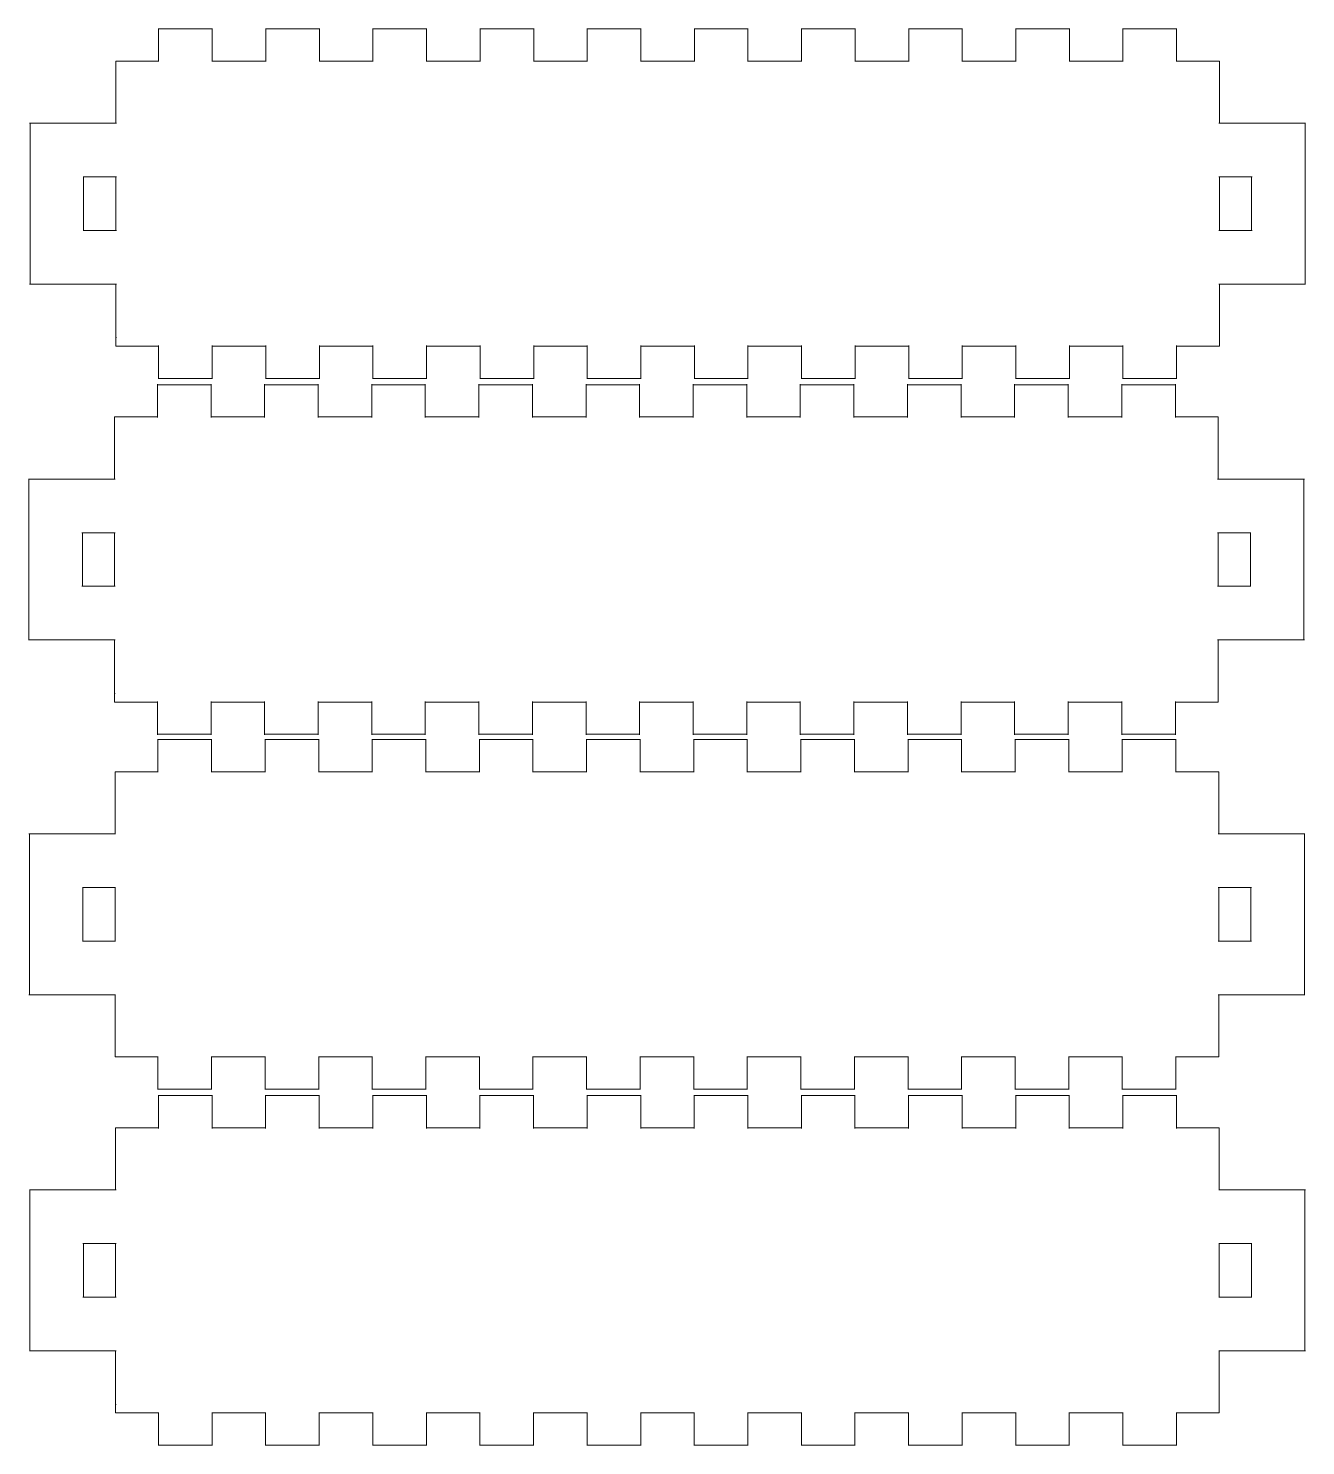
# Model space of a CAD drawing. Header units: centimetres. Extents: x -17.7 to 16.6, y -13.2 to 13.3.
# Drawn here: x -17.71 to -5.79, y -13.13 to 0.09 of the extents above; entities that cross this region are included whole.
import ezdxf

# ---------------------------------------------------------------- set-up
doc = ezdxf.new("R2010")
doc.units = ezdxf.units.CM
doc.header["$MEASUREMENT"] = 0
doc.layers.add('Layer 1', color=7, linetype='Continuous')

msp = doc.modelspace()

# ---------------------------------------------------------------- linework, layer by layer
at = {"layer": 'Layer 1', "lineweight": 9}
for points in [[(-16.49588, 0.09052), (-16.49588, 0.09052), (-16.49588, -0.21948), (-16.49588, -0.21948)], [(-16.49588, 0.08552), (-16.49588, 0.08552), (-15.99588, 0.08552), (-15.99588, 0.08552)], [(-15.99588, 0.09052), (-15.99588, 0.09052), (-15.99588, -0.21948), (-15.99588, -0.21948)], [(-15.49588, 0.09052), (-15.49588, 0.09052), (-15.49588, -0.21948), (-15.49588, -0.21948)], [(-15.49588, 0.08552), (-15.49588, 0.08552), (-14.99588, 0.08552), (-14.99588, 0.08552)], [(-14.99588, 0.09052), (-14.99588, 0.09052), (-14.99588, -0.21948), (-14.99588, -0.21948)], [(-14.49588, 0.09052), (-14.49588, 0.09052), (-14.49588, -0.21948), (-14.49588, -0.21948)], [(-14.49588, 0.08552), (-14.49588, 0.08552), (-13.99588, 0.08552), (-13.99588, 0.08552)], [(-13.99588, 0.09052), (-13.99588, 0.09052), (-13.99588, -0.21948), (-13.99588, -0.21948)], [(-13.49588, 0.09052), (-13.49588, 0.09052), (-13.49588, -0.21948), (-13.49588, -0.21948)], [(-13.49588, 0.08552), (-13.49588, 0.08552), (-12.99588, 0.08552), (-12.99588, 0.08552)], [(-12.99588, 0.09052), (-12.99588, 0.09052), (-12.99588, -0.21948), (-12.99588, -0.21948)], [(-12.49588, 0.09052), (-12.49588, 0.09052), (-12.49588, -0.21948), (-12.49588, -0.21948)], [(-12.49588, 0.08552), (-12.49588, 0.08552), (-11.99588, 0.08552), (-11.99588, 0.08552)], [(-11.99588, 0.09052), (-11.99588, 0.09052), (-11.99588, -0.21948), (-11.99588, -0.21948)], [(-11.49588, 0.09052), (-11.49588, 0.09052), (-11.49588, -0.21948), (-11.49588, -0.21948)], [(-11.49588, 0.08552), (-11.49588, 0.08552), (-10.99588, 0.08552), (-10.99588, 0.08552)], [(-10.99588, 0.09052), (-10.99588, 0.09052), (-10.99588, -0.21948), (-10.99588, -0.21948)], [(-10.49588, 0.09052), (-10.49588, 0.09052), (-10.49588, -0.21948), (-10.49588, -0.21948)], [(-10.49588, 0.08552), (-10.49588, 0.08552), (-9.99588, 0.08552), (-9.99588, 0.08552)], [(-9.99588, 0.09052), (-9.99588, 0.09052), (-9.99588, -0.21948), (-9.99588, -0.21948)], [(-9.49588, 0.09052), (-9.49588, 0.09052), (-9.49588, -0.21948), (-9.49588, -0.21948)], [(-9.49588, 0.08552), (-9.49588, 0.08552), (-8.99588, 0.08552), (-8.99588, 0.08552)], [(-8.99588, 0.09052), (-8.99588, 0.09052), (-8.99588, -0.21948), (-8.99588, -0.21948)], [(-8.49588, 0.09052), (-8.49588, 0.09052), (-8.49588, -0.21948), (-8.49588, -0.21948)], [(-8.49588, 0.08552), (-8.49588, 0.08552), (-7.99588, 0.08552), (-7.99588, 0.08552)], [(-7.99588, 0.09052), (-7.99588, 0.09052), (-7.99588, -0.21948), (-7.99588, -0.21948)], [(-7.49588, 0.09052), (-7.49588, 0.09052), (-7.49588, -0.21948), (-7.49588, -0.21948)], [(-7.49588, 0.08552), (-7.49588, 0.08552), (-6.99588, 0.08552), (-6.99588, 0.08552)], [(-6.99588, 0.09052), (-6.99588, 0.09052), (-6.99588, -0.21948), (-6.99588, -0.21948)], [(-15.99588, -0.21448), (-15.99588, -0.21448), (-15.49588, -0.21448), (-15.49588, -0.21448)], [(-14.99588, -0.21448), (-14.99588, -0.21448), (-14.49588, -0.21448), (-14.49588, -0.21448)], [(-13.99588, -0.21448), (-13.99588, -0.21448), (-13.49588, -0.21448), (-13.49588, -0.21448)], [(-12.99588, -0.21448), (-12.99588, -0.21448), (-12.49588, -0.21448), (-12.49588, -0.21448)], [(-11.99588, -0.21448), (-11.99588, -0.21448), (-11.49588, -0.21448), (-11.49588, -0.21448)], [(-10.99588, -0.21448), (-10.99588, -0.21448), (-10.49588, -0.21448), (-10.49588, -0.21448)], [(-9.99588, -0.21448), (-9.99588, -0.21448), (-9.49588, -0.21448), (-9.49588, -0.21448)], [(-8.99588, -0.21448), (-8.99588, -0.21448), (-8.49588, -0.21448), (-8.49588, -0.21448)], [(-7.99588, -0.21448), (-7.99588, -0.21448), (-7.49588, -0.21448), (-7.49588, -0.21448)], [(-6.60088, -0.21448), (-6.60088, -0.21448), (-6.59588, -0.21448), (-6.59588, -0.21448)], [(-17.70088, -0.79448), (-17.70088, -0.79448), (-16.89088, -0.79448), (-16.89088, -0.79448)], [(-17.69588, -0.79448), (-17.69588, -0.79448), (-17.69588, -2.29448), (-17.69588, -2.29448)], [(-6.60088, -0.79448), (-6.60088, -0.79448), (-5.79088, -0.79448), (-5.79088, -0.79448)], [(-5.79588, -0.79448), (-5.79588, -0.79448), (-5.79588, -2.29448), (-5.79588, -2.29448)], [(-17.20088, -1.29448), (-17.20088, -1.29448), (-16.89088, -1.29448), (-16.89088, -1.29448)], [(-17.19588, -1.29448), (-17.19588, -1.29448), (-17.19588, -1.79448), (-17.19588, -1.79448)], [(-16.89588, -1.79448), (-16.89588, -1.79448), (-16.89588, -1.29448), (-16.89588, -1.29448)], [(-6.60088, -1.29448), (-6.60088, -1.29448), (-6.29088, -1.29448), (-6.29088, -1.29448)], [(-6.59588, -1.29448), (-6.59588, -1.29448), (-6.59588, -1.79448), (-6.59588, -1.79448)], [(-6.29588, -1.29448), (-6.29588, -1.29448), (-6.29588, -1.79448), (-6.29588, -1.79448)], [(-17.20088, -1.79448), (-17.20088, -1.79448), (-16.89088, -1.79448), (-16.89088, -1.79448)], [(-6.60088, -1.79448), (-6.60088, -1.79448), (-6.29088, -1.79448), (-6.29088, -1.79448)], [(-17.70088, -2.29448), (-17.70088, -2.29448), (-16.89088, -2.29448), (-16.89088, -2.29448)], [(-6.60088, -2.29448), (-6.60088, -2.29448), (-5.79088, -2.29448), (-5.79088, -2.29448)], [(-16.89588, -2.79448), (-16.89588, -2.79448), (-16.89088, -2.79448), (-16.89088, -2.79448)], [(-16.49588, -2.86948), (-16.49588, -2.86948), (-16.49588, -3.17948), (-16.49588, -3.17948)], [(-15.99588, -2.86948), (-15.99588, -2.86948), (-15.99588, -3.17948), (-15.99588, -3.17948)], [(-15.49588, -2.87448), (-15.49588, -2.87448), (-15.99588, -2.87448), (-15.99588, -2.87448)], [(-15.49588, -2.86948), (-15.49588, -2.86948), (-15.49588, -3.17948), (-15.49588, -3.17948)], [(-14.99588, -2.86948), (-14.99588, -2.86948), (-14.99588, -3.17948), (-14.99588, -3.17948)], [(-14.49588, -2.87448), (-14.49588, -2.87448), (-14.99588, -2.87448), (-14.99588, -2.87448)], [(-14.49588, -2.86948), (-14.49588, -2.86948), (-14.49588, -3.17948), (-14.49588, -3.17948)], [(-13.99588, -2.86948), (-13.99588, -2.86948), (-13.99588, -3.17948), (-13.99588, -3.17948)], [(-13.49588, -2.87448), (-13.49588, -2.87448), (-13.99588, -2.87448), (-13.99588, -2.87448)], [(-13.49588, -2.86948), (-13.49588, -2.86948), (-13.49588, -3.17948), (-13.49588, -3.17948)], [(-12.99588, -2.86948), (-12.99588, -2.86948), (-12.99588, -3.17948), (-12.99588, -3.17948)], [(-12.49588, -2.87448), (-12.49588, -2.87448), (-12.99588, -2.87448), (-12.99588, -2.87448)], [(-12.49588, -2.86948), (-12.49588, -2.86948), (-12.49588, -3.17948), (-12.49588, -3.17948)], [(-11.99588, -2.86948), (-11.99588, -2.86948), (-11.99588, -3.17948), (-11.99588, -3.17948)], [(-11.49588, -2.87448), (-11.49588, -2.87448), (-11.99588, -2.87448), (-11.99588, -2.87448)], [(-11.49588, -2.86948), (-11.49588, -2.86948), (-11.49588, -3.17948), (-11.49588, -3.17948)], [(-10.99588, -2.86948), (-10.99588, -2.86948), (-10.99588, -3.17948), (-10.99588, -3.17948)], [(-10.49588, -2.87448), (-10.49588, -2.87448), (-10.99588, -2.87448), (-10.99588, -2.87448)], [(-10.49588, -2.86948), (-10.49588, -2.86948), (-10.49588, -3.17948), (-10.49588, -3.17948)], [(-9.99588, -2.86948), (-9.99588, -2.86948), (-9.99588, -3.17948), (-9.99588, -3.17948)], [(-9.49588, -2.87448), (-9.49588, -2.87448), (-9.99588, -2.87448), (-9.99588, -2.87448)], [(-9.49588, -2.86948), (-9.49588, -2.86948), (-9.49588, -3.17948), (-9.49588, -3.17948)], [(-8.99588, -2.86948), (-8.99588, -2.86948), (-8.99588, -3.17948), (-8.99588, -3.17948)], [(-8.49588, -2.87448), (-8.49588, -2.87448), (-8.99588, -2.87448), (-8.99588, -2.87448)], [(-8.49588, -2.86948), (-8.49588, -2.86948), (-8.49588, -3.17948), (-8.49588, -3.17948)], [(-7.99588, -2.86948), (-7.99588, -2.86948), (-7.99588, -3.17948), (-7.99588, -3.17948)], [(-7.49588, -2.87448), (-7.49588, -2.87448), (-7.99588, -2.87448), (-7.99588, -2.87448)], [(-7.49588, -2.86948), (-7.49588, -2.86948), (-7.49588, -3.17948), (-7.49588, -3.17948)], [(-6.99588, -2.86948), (-6.99588, -2.86948), (-6.99588, -3.17948), (-6.99588, -3.17948)], [(-6.60088, -2.87448), (-6.60088, -2.87448), (-6.59588, -2.87448), (-6.59588, -2.87448)], [(-16.50723, -3.22938), (-16.50723, -3.22938), (-16.50723, -3.53938), (-16.50723, -3.53938)], [(-16.50723, -3.23438), (-16.50723, -3.23438), (-16.00723, -3.23438), (-16.00723, -3.23438)], [(-16.49588, -3.17448), (-16.49588, -3.17448), (-15.99588, -3.17448), (-15.99588, -3.17448)], [(-16.00723, -3.22938), (-16.00723, -3.22938), (-16.00723, -3.53938), (-16.00723, -3.53938)], [(-15.50723, -3.22938), (-15.50723, -3.22938), (-15.50723, -3.53938), (-15.50723, -3.53938)], [(-15.50723, -3.23438), (-15.50723, -3.23438), (-15.00723, -3.23438), (-15.00723, -3.23438)], [(-15.49588, -3.17448), (-15.49588, -3.17448), (-14.99588, -3.17448), (-14.99588, -3.17448)], [(-15.00723, -3.22938), (-15.00723, -3.22938), (-15.00723, -3.53938), (-15.00723, -3.53938)], [(-14.50723, -3.22938), (-14.50723, -3.22938), (-14.50723, -3.53938), (-14.50723, -3.53938)], [(-14.50723, -3.23438), (-14.50723, -3.23438), (-14.00723, -3.23438), (-14.00723, -3.23438)], [(-14.49588, -3.17448), (-14.49588, -3.17448), (-13.99588, -3.17448), (-13.99588, -3.17448)], [(-14.00723, -3.22938), (-14.00723, -3.22938), (-14.00723, -3.53938), (-14.00723, -3.53938)], [(-13.50723, -3.22938), (-13.50723, -3.22938), (-13.50723, -3.53938), (-13.50723, -3.53938)], [(-13.50723, -3.23438), (-13.50723, -3.23438), (-13.00723, -3.23438), (-13.00723, -3.23438)], [(-13.49588, -3.17448), (-13.49588, -3.17448), (-12.99588, -3.17448), (-12.99588, -3.17448)], [(-13.00723, -3.22938), (-13.00723, -3.22938), (-13.00723, -3.53938), (-13.00723, -3.53938)], [(-12.50723, -3.22938), (-12.50723, -3.22938), (-12.50723, -3.53938), (-12.50723, -3.53938)], [(-12.50723, -3.23438), (-12.50723, -3.23438), (-12.00723, -3.23438), (-12.00723, -3.23438)], [(-12.49588, -3.17448), (-12.49588, -3.17448), (-11.99588, -3.17448), (-11.99588, -3.17448)], [(-12.00723, -3.22938), (-12.00723, -3.22938), (-12.00723, -3.53938), (-12.00723, -3.53938)], [(-11.50723, -3.22938), (-11.50723, -3.22938), (-11.50723, -3.53938), (-11.50723, -3.53938)], [(-11.50723, -3.23438), (-11.50723, -3.23438), (-11.00723, -3.23438), (-11.00723, -3.23438)], [(-11.49588, -3.17448), (-11.49588, -3.17448), (-10.99588, -3.17448), (-10.99588, -3.17448)], [(-11.00723, -3.22938), (-11.00723, -3.22938), (-11.00723, -3.53938), (-11.00723, -3.53938)], [(-10.50723, -3.22938), (-10.50723, -3.22938), (-10.50723, -3.53938), (-10.50723, -3.53938)], [(-10.50723, -3.23438), (-10.50723, -3.23438), (-10.00723, -3.23438), (-10.00723, -3.23438)], [(-10.49588, -3.17448), (-10.49588, -3.17448), (-9.99588, -3.17448), (-9.99588, -3.17448)], [(-10.00723, -3.22938), (-10.00723, -3.22938), (-10.00723, -3.53938), (-10.00723, -3.53938)], [(-9.50723, -3.22938), (-9.50723, -3.22938), (-9.50723, -3.53938), (-9.50723, -3.53938)], [(-9.50723, -3.23438), (-9.50723, -3.23438), (-9.00723, -3.23438), (-9.00723, -3.23438)], [(-9.49588, -3.17448), (-9.49588, -3.17448), (-8.99588, -3.17448), (-8.99588, -3.17448)], [(-9.00723, -3.22938), (-9.00723, -3.22938), (-9.00723, -3.53938), (-9.00723, -3.53938)], [(-8.50723, -3.22938), (-8.50723, -3.22938), (-8.50723, -3.53938), (-8.50723, -3.53938)], [(-8.50723, -3.23438), (-8.50723, -3.23438), (-8.00723, -3.23438), (-8.00723, -3.23438)], [(-8.49588, -3.17448), (-8.49588, -3.17448), (-7.99588, -3.17448), (-7.99588, -3.17448)], [(-8.00723, -3.22938), (-8.00723, -3.22938), (-8.00723, -3.53938), (-8.00723, -3.53938)], [(-7.50723, -3.22938), (-7.50723, -3.22938), (-7.50723, -3.53938), (-7.50723, -3.53938)], [(-7.50723, -3.23438), (-7.50723, -3.23438), (-7.00723, -3.23438), (-7.00723, -3.23438)], [(-7.49588, -3.17448), (-7.49588, -3.17448), (-6.99588, -3.17448), (-6.99588, -3.17448)], [(-7.00723, -3.22938), (-7.00723, -3.22938), (-7.00723, -3.53938), (-7.00723, -3.53938)], [(-16.00723, -3.53438), (-16.00723, -3.53438), (-15.50723, -3.53438), (-15.50723, -3.53438)], [(-15.00723, -3.53438), (-15.00723, -3.53438), (-14.50723, -3.53438), (-14.50723, -3.53438)], [(-14.00723, -3.53438), (-14.00723, -3.53438), (-13.50723, -3.53438), (-13.50723, -3.53438)], [(-13.00723, -3.53438), (-13.00723, -3.53438), (-12.50723, -3.53438), (-12.50723, -3.53438)], [(-12.00723, -3.53438), (-12.00723, -3.53438), (-11.50723, -3.53438), (-11.50723, -3.53438)], [(-11.00723, -3.53438), (-11.00723, -3.53438), (-10.50723, -3.53438), (-10.50723, -3.53438)], [(-10.00723, -3.53438), (-10.00723, -3.53438), (-9.50723, -3.53438), (-9.50723, -3.53438)], [(-9.00723, -3.53438), (-9.00723, -3.53438), (-8.50723, -3.53438), (-8.50723, -3.53438)], [(-8.00723, -3.53438), (-8.00723, -3.53438), (-7.50723, -3.53438), (-7.50723, -3.53438)], [(-6.61223, -3.53438), (-6.61223, -3.53438), (-6.60723, -3.53438), (-6.60723, -3.53438)], [(-17.71223, -4.11438), (-17.71223, -4.11438), (-16.90223, -4.11438), (-16.90223, -4.11438)], [(-17.70723, -4.11438), (-17.70723, -4.11438), (-17.70723, -5.61438), (-17.70723, -5.61438)], [(-6.61223, -4.11438), (-6.61223, -4.11438), (-5.80223, -4.11438), (-5.80223, -4.11438)], [(-5.80723, -4.11438), (-5.80723, -4.11438), (-5.80723, -5.61438), (-5.80723, -5.61438)], [(-17.21223, -4.61438), (-17.21223, -4.61438), (-16.90223, -4.61438), (-16.90223, -4.61438)], [(-17.20723, -4.61438), (-17.20723, -4.61438), (-17.20723, -5.11438), (-17.20723, -5.11438)], [(-16.90723, -5.11438), (-16.90723, -5.11438), (-16.90723, -4.61438), (-16.90723, -4.61438)], [(-6.61223, -4.61438), (-6.61223, -4.61438), (-6.30223, -4.61438), (-6.30223, -4.61438)], [(-6.60723, -4.61438), (-6.60723, -4.61438), (-6.60723, -5.11438), (-6.60723, -5.11438)], [(-6.30723, -4.61438), (-6.30723, -4.61438), (-6.30723, -5.11438), (-6.30723, -5.11438)], [(-17.21223, -5.11438), (-17.21223, -5.11438), (-16.90223, -5.11438), (-16.90223, -5.11438)], [(-6.61223, -5.11438), (-6.61223, -5.11438), (-6.30223, -5.11438), (-6.30223, -5.11438)], [(-17.71223, -5.61438), (-17.71223, -5.61438), (-16.90223, -5.61438), (-16.90223, -5.61438)], [(-6.61223, -5.61438), (-6.61223, -5.61438), (-5.80223, -5.61438), (-5.80223, -5.61438)], [(-16.90723, -6.11438), (-16.90723, -6.11438), (-16.90223, -6.11438), (-16.90223, -6.11438)], [(-16.50723, -6.18938), (-16.50723, -6.18938), (-16.50723, -6.49938), (-16.50723, -6.49938)], [(-16.00723, -6.18938), (-16.00723, -6.18938), (-16.00723, -6.49938), (-16.00723, -6.49938)], [(-15.50723, -6.19438), (-15.50723, -6.19438), (-16.00723, -6.19438), (-16.00723, -6.19438)], [(-15.50723, -6.18938), (-15.50723, -6.18938), (-15.50723, -6.49938), (-15.50723, -6.49938)], [(-15.00723, -6.18938), (-15.00723, -6.18938), (-15.00723, -6.49938), (-15.00723, -6.49938)], [(-14.50723, -6.19438), (-14.50723, -6.19438), (-15.00723, -6.19438), (-15.00723, -6.19438)], [(-14.50723, -6.18938), (-14.50723, -6.18938), (-14.50723, -6.49938), (-14.50723, -6.49938)], [(-14.00723, -6.18938), (-14.00723, -6.18938), (-14.00723, -6.49938), (-14.00723, -6.49938)], [(-13.50723, -6.19438), (-13.50723, -6.19438), (-14.00723, -6.19438), (-14.00723, -6.19438)], [(-13.50723, -6.18938), (-13.50723, -6.18938), (-13.50723, -6.49938), (-13.50723, -6.49938)], [(-13.00723, -6.18938), (-13.00723, -6.18938), (-13.00723, -6.49938), (-13.00723, -6.49938)], [(-12.50723, -6.19438), (-12.50723, -6.19438), (-13.00723, -6.19438), (-13.00723, -6.19438)], [(-12.50723, -6.18938), (-12.50723, -6.18938), (-12.50723, -6.49938), (-12.50723, -6.49938)], [(-12.00723, -6.18938), (-12.00723, -6.18938), (-12.00723, -6.49938), (-12.00723, -6.49938)], [(-11.50723, -6.19438), (-11.50723, -6.19438), (-12.00723, -6.19438), (-12.00723, -6.19438)], [(-11.50723, -6.18938), (-11.50723, -6.18938), (-11.50723, -6.49938), (-11.50723, -6.49938)], [(-11.00723, -6.18938), (-11.00723, -6.18938), (-11.00723, -6.49938), (-11.00723, -6.49938)], [(-10.50723, -6.19438), (-10.50723, -6.19438), (-11.00723, -6.19438), (-11.00723, -6.19438)], [(-10.50723, -6.18938), (-10.50723, -6.18938), (-10.50723, -6.49938), (-10.50723, -6.49938)], [(-10.00723, -6.18938), (-10.00723, -6.18938), (-10.00723, -6.49938), (-10.00723, -6.49938)], [(-9.50723, -6.19438), (-9.50723, -6.19438), (-10.00723, -6.19438), (-10.00723, -6.19438)], [(-9.50723, -6.18938), (-9.50723, -6.18938), (-9.50723, -6.49938), (-9.50723, -6.49938)], [(-9.00723, -6.18938), (-9.00723, -6.18938), (-9.00723, -6.49938), (-9.00723, -6.49938)], [(-8.50723, -6.19438), (-8.50723, -6.19438), (-9.00723, -6.19438), (-9.00723, -6.19438)], [(-8.50723, -6.18938), (-8.50723, -6.18938), (-8.50723, -6.49938), (-8.50723, -6.49938)], [(-8.00723, -6.18938), (-8.00723, -6.18938), (-8.00723, -6.49938), (-8.00723, -6.49938)], [(-7.50723, -6.19438), (-7.50723, -6.19438), (-8.00723, -6.19438), (-8.00723, -6.19438)], [(-7.50723, -6.18938), (-7.50723, -6.18938), (-7.50723, -6.49938), (-7.50723, -6.49938)], [(-7.00723, -6.18938), (-7.00723, -6.18938), (-7.00723, -6.49938), (-7.00723, -6.49938)], [(-6.61223, -6.19438), (-6.61223, -6.19438), (-6.60723, -6.19438), (-6.60723, -6.19438)], [(-16.50723, -6.49438), (-16.50723, -6.49438), (-16.00723, -6.49438), (-16.00723, -6.49438)], [(-16.50223, -6.54004), (-16.50223, -6.54004), (-16.50223, -6.85004), (-16.50223, -6.85004)], [(-16.50223, -6.54504), (-16.50223, -6.54504), (-16.00223, -6.54504), (-16.00223, -6.54504)], [(-16.00223, -6.54004), (-16.00223, -6.54004), (-16.00223, -6.85004), (-16.00223, -6.85004)], [(-15.50723, -6.49438), (-15.50723, -6.49438), (-15.00723, -6.49438), (-15.00723, -6.49438)], [(-15.50223, -6.54004), (-15.50223, -6.54004), (-15.50223, -6.85004), (-15.50223, -6.85004)], [(-15.50223, -6.54504), (-15.50223, -6.54504), (-15.00223, -6.54504), (-15.00223, -6.54504)], [(-15.00223, -6.54004), (-15.00223, -6.54004), (-15.00223, -6.85004), (-15.00223, -6.85004)], [(-14.50723, -6.49438), (-14.50723, -6.49438), (-14.00723, -6.49438), (-14.00723, -6.49438)], [(-14.50223, -6.54004), (-14.50223, -6.54004), (-14.50223, -6.85004), (-14.50223, -6.85004)], [(-14.50223, -6.54504), (-14.50223, -6.54504), (-14.00223, -6.54504), (-14.00223, -6.54504)], [(-14.00223, -6.54004), (-14.00223, -6.54004), (-14.00223, -6.85004), (-14.00223, -6.85004)], [(-13.50723, -6.49438), (-13.50723, -6.49438), (-13.00723, -6.49438), (-13.00723, -6.49438)], [(-13.50223, -6.54004), (-13.50223, -6.54004), (-13.50223, -6.85004), (-13.50223, -6.85004)], [(-13.50223, -6.54504), (-13.50223, -6.54504), (-13.00223, -6.54504), (-13.00223, -6.54504)], [(-13.00223, -6.54004), (-13.00223, -6.54004), (-13.00223, -6.85004), (-13.00223, -6.85004)], [(-12.50723, -6.49438), (-12.50723, -6.49438), (-12.00723, -6.49438), (-12.00723, -6.49438)], [(-12.50223, -6.54004), (-12.50223, -6.54004), (-12.50223, -6.85004), (-12.50223, -6.85004)], [(-12.50223, -6.54504), (-12.50223, -6.54504), (-12.00223, -6.54504), (-12.00223, -6.54504)], [(-12.00223, -6.54004), (-12.00223, -6.54004), (-12.00223, -6.85004), (-12.00223, -6.85004)], [(-11.50723, -6.49438), (-11.50723, -6.49438), (-11.00723, -6.49438), (-11.00723, -6.49438)], [(-11.50223, -6.54004), (-11.50223, -6.54004), (-11.50223, -6.85004), (-11.50223, -6.85004)], [(-11.50223, -6.54504), (-11.50223, -6.54504), (-11.00223, -6.54504), (-11.00223, -6.54504)], [(-11.00223, -6.54004), (-11.00223, -6.54004), (-11.00223, -6.85004), (-11.00223, -6.85004)], [(-10.50723, -6.49438), (-10.50723, -6.49438), (-10.00723, -6.49438), (-10.00723, -6.49438)], [(-10.50223, -6.54004), (-10.50223, -6.54004), (-10.50223, -6.85004), (-10.50223, -6.85004)], [(-10.50223, -6.54504), (-10.50223, -6.54504), (-10.00223, -6.54504), (-10.00223, -6.54504)], [(-10.00223, -6.54004), (-10.00223, -6.54004), (-10.00223, -6.85004), (-10.00223, -6.85004)], [(-9.50723, -6.49438), (-9.50723, -6.49438), (-9.00723, -6.49438), (-9.00723, -6.49438)], [(-9.50223, -6.54004), (-9.50223, -6.54004), (-9.50223, -6.85004), (-9.50223, -6.85004)], [(-9.50223, -6.54504), (-9.50223, -6.54504), (-9.00223, -6.54504), (-9.00223, -6.54504)], [(-9.00223, -6.54004), (-9.00223, -6.54004), (-9.00223, -6.85004), (-9.00223, -6.85004)], [(-8.50723, -6.49438), (-8.50723, -6.49438), (-8.00723, -6.49438), (-8.00723, -6.49438)], [(-8.50223, -6.54004), (-8.50223, -6.54004), (-8.50223, -6.85004), (-8.50223, -6.85004)], [(-8.50223, -6.54504), (-8.50223, -6.54504), (-8.00223, -6.54504), (-8.00223, -6.54504)], [(-8.00223, -6.54004), (-8.00223, -6.54004), (-8.00223, -6.85004), (-8.00223, -6.85004)], [(-7.50723, -6.49438), (-7.50723, -6.49438), (-7.00723, -6.49438), (-7.00723, -6.49438)], [(-7.50223, -6.54004), (-7.50223, -6.54004), (-7.50223, -6.85004), (-7.50223, -6.85004)], [(-7.50223, -6.54504), (-7.50223, -6.54504), (-7.00223, -6.54504), (-7.00223, -6.54504)], [(-7.00223, -6.54004), (-7.00223, -6.54004), (-7.00223, -6.85004), (-7.00223, -6.85004)], [(-16.00223, -6.84504), (-16.00223, -6.84504), (-15.50223, -6.84504), (-15.50223, -6.84504)], [(-15.00223, -6.84504), (-15.00223, -6.84504), (-14.50223, -6.84504), (-14.50223, -6.84504)], [(-14.00223, -6.84504), (-14.00223, -6.84504), (-13.50223, -6.84504), (-13.50223, -6.84504)], [(-13.00223, -6.84504), (-13.00223, -6.84504), (-12.50223, -6.84504), (-12.50223, -6.84504)], [(-12.00223, -6.84504), (-12.00223, -6.84504), (-11.50223, -6.84504), (-11.50223, -6.84504)], [(-11.00223, -6.84504), (-11.00223, -6.84504), (-10.50223, -6.84504), (-10.50223, -6.84504)], [(-10.00223, -6.84504), (-10.00223, -6.84504), (-9.50223, -6.84504), (-9.50223, -6.84504)], [(-9.00223, -6.84504), (-9.00223, -6.84504), (-8.50223, -6.84504), (-8.50223, -6.84504)], [(-8.00223, -6.84504), (-8.00223, -6.84504), (-7.50223, -6.84504), (-7.50223, -6.84504)], [(-6.60723, -6.84504), (-6.60723, -6.84504), (-6.60223, -6.84504), (-6.60223, -6.84504)], [(-17.70723, -7.42504), (-17.70723, -7.42504), (-16.89723, -7.42504), (-16.89723, -7.42504)], [(-17.70223, -7.42504), (-17.70223, -7.42504), (-17.70223, -8.92504), (-17.70223, -8.92504)], [(-6.60723, -7.42504), (-6.60723, -7.42504), (-5.79723, -7.42504), (-5.79723, -7.42504)], [(-5.80223, -7.42504), (-5.80223, -7.42504), (-5.80223, -8.92504), (-5.80223, -8.92504)], [(-17.20723, -7.92504), (-17.20723, -7.92504), (-16.89723, -7.92504), (-16.89723, -7.92504)], [(-17.20223, -7.92504), (-17.20223, -7.92504), (-17.20223, -8.42504), (-17.20223, -8.42504)], [(-16.90223, -8.42504), (-16.90223, -8.42504), (-16.90223, -7.92504), (-16.90223, -7.92504)], [(-6.60723, -7.92504), (-6.60723, -7.92504), (-6.29723, -7.92504), (-6.29723, -7.92504)], [(-6.60223, -7.92504), (-6.60223, -7.92504), (-6.60223, -8.42504), (-6.60223, -8.42504)], [(-6.30223, -7.92504), (-6.30223, -7.92504), (-6.30223, -8.42504), (-6.30223, -8.42504)], [(-17.20723, -8.42504), (-17.20723, -8.42504), (-16.89723, -8.42504), (-16.89723, -8.42504)], [(-6.60723, -8.42504), (-6.60723, -8.42504), (-6.29723, -8.42504), (-6.29723, -8.42504)], [(-17.70723, -8.92504), (-17.70723, -8.92504), (-16.89723, -8.92504), (-16.89723, -8.92504)], [(-6.60723, -8.92504), (-6.60723, -8.92504), (-5.79723, -8.92504), (-5.79723, -8.92504)], [(-16.90223, -9.42504), (-16.90223, -9.42504), (-16.89723, -9.42504), (-16.89723, -9.42504)], [(-16.50223, -9.50004), (-16.50223, -9.50004), (-16.50223, -9.81004), (-16.50223, -9.81004)], [(-16.00223, -9.50004), (-16.00223, -9.50004), (-16.00223, -9.81004), (-16.00223, -9.81004)], [(-15.50223, -9.50504), (-15.50223, -9.50504), (-16.00223, -9.50504), (-16.00223, -9.50504)], [(-15.50223, -9.50004), (-15.50223, -9.50004), (-15.50223, -9.81004), (-15.50223, -9.81004)], [(-15.00223, -9.50004), (-15.00223, -9.50004), (-15.00223, -9.81004), (-15.00223, -9.81004)], [(-14.50223, -9.50504), (-14.50223, -9.50504), (-15.00223, -9.50504), (-15.00223, -9.50504)], [(-14.50223, -9.50004), (-14.50223, -9.50004), (-14.50223, -9.81004), (-14.50223, -9.81004)], [(-14.00223, -9.50004), (-14.00223, -9.50004), (-14.00223, -9.81004), (-14.00223, -9.81004)], [(-13.50223, -9.50504), (-13.50223, -9.50504), (-14.00223, -9.50504), (-14.00223, -9.50504)], [(-13.50223, -9.50004), (-13.50223, -9.50004), (-13.50223, -9.81004), (-13.50223, -9.81004)], [(-13.00223, -9.50004), (-13.00223, -9.50004), (-13.00223, -9.81004), (-13.00223, -9.81004)], [(-12.50223, -9.50504), (-12.50223, -9.50504), (-13.00223, -9.50504), (-13.00223, -9.50504)], [(-12.50223, -9.50004), (-12.50223, -9.50004), (-12.50223, -9.81004), (-12.50223, -9.81004)], [(-12.00223, -9.50004), (-12.00223, -9.50004), (-12.00223, -9.81004), (-12.00223, -9.81004)], [(-11.50223, -9.50504), (-11.50223, -9.50504), (-12.00223, -9.50504), (-12.00223, -9.50504)], [(-11.50223, -9.50004), (-11.50223, -9.50004), (-11.50223, -9.81004), (-11.50223, -9.81004)], [(-11.00223, -9.50004), (-11.00223, -9.50004), (-11.00223, -9.81004), (-11.00223, -9.81004)], [(-10.50223, -9.50504), (-10.50223, -9.50504), (-11.00223, -9.50504), (-11.00223, -9.50504)], [(-10.50223, -9.50004), (-10.50223, -9.50004), (-10.50223, -9.81004), (-10.50223, -9.81004)], [(-10.00223, -9.50004), (-10.00223, -9.50004), (-10.00223, -9.81004), (-10.00223, -9.81004)], [(-9.50223, -9.50504), (-9.50223, -9.50504), (-10.00223, -9.50504), (-10.00223, -9.50504)], [(-9.50223, -9.50004), (-9.50223, -9.50004), (-9.50223, -9.81004), (-9.50223, -9.81004)], [(-9.00223, -9.50004), (-9.00223, -9.50004), (-9.00223, -9.81004), (-9.00223, -9.81004)], [(-8.50223, -9.50504), (-8.50223, -9.50504), (-9.00223, -9.50504), (-9.00223, -9.50504)], [(-8.50223, -9.50004), (-8.50223, -9.50004), (-8.50223, -9.81004), (-8.50223, -9.81004)], [(-8.00223, -9.50004), (-8.00223, -9.50004), (-8.00223, -9.81004), (-8.00223, -9.81004)], [(-7.50223, -9.50504), (-7.50223, -9.50504), (-8.00223, -9.50504), (-8.00223, -9.50504)], [(-7.50223, -9.50004), (-7.50223, -9.50004), (-7.50223, -9.81004), (-7.50223, -9.81004)], [(-7.00223, -9.50004), (-7.00223, -9.50004), (-7.00223, -9.81004), (-7.00223, -9.81004)], [(-6.60723, -9.50504), (-6.60723, -9.50504), (-6.60223, -9.50504), (-6.60223, -9.50504)], [(-16.50223, -9.80504), (-16.50223, -9.80504), (-16.00223, -9.80504), (-16.00223, -9.80504)], [(-16.49723, -9.86137), (-16.49723, -9.86137), (-16.49723, -10.17137), (-16.49723, -10.17137)], [(-16.49723, -9.86637), (-16.49723, -9.86637), (-15.99723, -9.86637), (-15.99723, -9.86637)], [(-15.99723, -9.86137), (-15.99723, -9.86137), (-15.99723, -10.17137), (-15.99723, -10.17137)], [(-15.50223, -9.80504), (-15.50223, -9.80504), (-15.00223, -9.80504), (-15.00223, -9.80504)], [(-15.49723, -9.86137), (-15.49723, -9.86137), (-15.49723, -10.17137), (-15.49723, -10.17137)], [(-15.49723, -9.86637), (-15.49723, -9.86637), (-14.99723, -9.86637), (-14.99723, -9.86637)], [(-14.99723, -9.86137), (-14.99723, -9.86137), (-14.99723, -10.17137), (-14.99723, -10.17137)], [(-14.50223, -9.80504), (-14.50223, -9.80504), (-14.00223, -9.80504), (-14.00223, -9.80504)], [(-14.49723, -9.86137), (-14.49723, -9.86137), (-14.49723, -10.17137), (-14.49723, -10.17137)], [(-14.49723, -9.86637), (-14.49723, -9.86637), (-13.99723, -9.86637), (-13.99723, -9.86637)], [(-13.99723, -9.86137), (-13.99723, -9.86137), (-13.99723, -10.17137), (-13.99723, -10.17137)], [(-13.50223, -9.80504), (-13.50223, -9.80504), (-13.00223, -9.80504), (-13.00223, -9.80504)], [(-13.49723, -9.86137), (-13.49723, -9.86137), (-13.49723, -10.17137), (-13.49723, -10.17137)], [(-13.49723, -9.86637), (-13.49723, -9.86637), (-12.99723, -9.86637), (-12.99723, -9.86637)], [(-12.99723, -9.86137), (-12.99723, -9.86137), (-12.99723, -10.17137), (-12.99723, -10.17137)], [(-12.50223, -9.80504), (-12.50223, -9.80504), (-12.00223, -9.80504), (-12.00223, -9.80504)], [(-12.49723, -9.86137), (-12.49723, -9.86137), (-12.49723, -10.17137), (-12.49723, -10.17137)], [(-12.49723, -9.86637), (-12.49723, -9.86637), (-11.99723, -9.86637), (-11.99723, -9.86637)], [(-11.99723, -9.86137), (-11.99723, -9.86137), (-11.99723, -10.17137), (-11.99723, -10.17137)], [(-11.50223, -9.80504), (-11.50223, -9.80504), (-11.00223, -9.80504), (-11.00223, -9.80504)], [(-11.49723, -9.86137), (-11.49723, -9.86137), (-11.49723, -10.17137), (-11.49723, -10.17137)], [(-11.49723, -9.86637), (-11.49723, -9.86637), (-10.99723, -9.86637), (-10.99723, -9.86637)], [(-10.99723, -9.86137), (-10.99723, -9.86137), (-10.99723, -10.17137), (-10.99723, -10.17137)], [(-10.50223, -9.80504), (-10.50223, -9.80504), (-10.00223, -9.80504), (-10.00223, -9.80504)], [(-10.49723, -9.86137), (-10.49723, -9.86137), (-10.49723, -10.17137), (-10.49723, -10.17137)], [(-10.49723, -9.86637), (-10.49723, -9.86637), (-9.99723, -9.86637), (-9.99723, -9.86637)], [(-9.99723, -9.86137), (-9.99723, -9.86137), (-9.99723, -10.17137), (-9.99723, -10.17137)], [(-9.50223, -9.80504), (-9.50223, -9.80504), (-9.00223, -9.80504), (-9.00223, -9.80504)], [(-9.49723, -9.86137), (-9.49723, -9.86137), (-9.49723, -10.17137), (-9.49723, -10.17137)], [(-9.49723, -9.86637), (-9.49723, -9.86637), (-8.99723, -9.86637), (-8.99723, -9.86637)], [(-8.99723, -9.86137), (-8.99723, -9.86137), (-8.99723, -10.17137), (-8.99723, -10.17137)], [(-8.50223, -9.80504), (-8.50223, -9.80504), (-8.00223, -9.80504), (-8.00223, -9.80504)], [(-8.49723, -9.86137), (-8.49723, -9.86137), (-8.49723, -10.17137), (-8.49723, -10.17137)], [(-8.49723, -9.86637), (-8.49723, -9.86637), (-7.99723, -9.86637), (-7.99723, -9.86637)], [(-7.99723, -9.86137), (-7.99723, -9.86137), (-7.99723, -10.17137), (-7.99723, -10.17137)], [(-7.50223, -9.80504), (-7.50223, -9.80504), (-7.00223, -9.80504), (-7.00223, -9.80504)], [(-7.49723, -9.86137), (-7.49723, -9.86137), (-7.49723, -10.17137), (-7.49723, -10.17137)], [(-7.49723, -9.86637), (-7.49723, -9.86637), (-6.99723, -9.86637), (-6.99723, -9.86637)], [(-6.99723, -9.86137), (-6.99723, -9.86137), (-6.99723, -10.17137), (-6.99723, -10.17137)], [(-15.99723, -10.16637), (-15.99723, -10.16637), (-15.49723, -10.16637), (-15.49723, -10.16637)], [(-14.99723, -10.16637), (-14.99723, -10.16637), (-14.49723, -10.16637), (-14.49723, -10.16637)], [(-13.99723, -10.16637), (-13.99723, -10.16637), (-13.49723, -10.16637), (-13.49723, -10.16637)], [(-12.99723, -10.16637), (-12.99723, -10.16637), (-12.49723, -10.16637), (-12.49723, -10.16637)], [(-11.99723, -10.16637), (-11.99723, -10.16637), (-11.49723, -10.16637), (-11.49723, -10.16637)], [(-10.99723, -10.16637), (-10.99723, -10.16637), (-10.49723, -10.16637), (-10.49723, -10.16637)], [(-9.99723, -10.16637), (-9.99723, -10.16637), (-9.49723, -10.16637), (-9.49723, -10.16637)], [(-8.99723, -10.16637), (-8.99723, -10.16637), (-8.49723, -10.16637), (-8.49723, -10.16637)], [(-7.99723, -10.16637), (-7.99723, -10.16637), (-7.49723, -10.16637), (-7.49723, -10.16637)], [(-6.60223, -10.16637), (-6.60223, -10.16637), (-6.59723, -10.16637), (-6.59723, -10.16637)], [(-17.70223, -10.74637), (-17.70223, -10.74637), (-16.89223, -10.74637), (-16.89223, -10.74637)], [(-17.69723, -10.74637), (-17.69723, -10.74637), (-17.69723, -12.24637), (-17.69723, -12.24637)], [(-6.60223, -10.74637), (-6.60223, -10.74637), (-5.79223, -10.74637), (-5.79223, -10.74637)], [(-5.79723, -10.74637), (-5.79723, -10.74637), (-5.79723, -12.24637), (-5.79723, -12.24637)], [(-17.20223, -11.24637), (-17.20223, -11.24637), (-16.89223, -11.24637), (-16.89223, -11.24637)], [(-17.19723, -11.24637), (-17.19723, -11.24637), (-17.19723, -11.74637), (-17.19723, -11.74637)], [(-16.89723, -11.74637), (-16.89723, -11.74637), (-16.89723, -11.24637), (-16.89723, -11.24637)], [(-6.60223, -11.24637), (-6.60223, -11.24637), (-6.29223, -11.24637), (-6.29223, -11.24637)], [(-6.59723, -11.24637), (-6.59723, -11.24637), (-6.59723, -11.74637), (-6.59723, -11.74637)], [(-6.29723, -11.24637), (-6.29723, -11.24637), (-6.29723, -11.74637), (-6.29723, -11.74637)], [(-17.20223, -11.74637), (-17.20223, -11.74637), (-16.89223, -11.74637), (-16.89223, -11.74637)], [(-6.60223, -11.74637), (-6.60223, -11.74637), (-6.29223, -11.74637), (-6.29223, -11.74637)], [(-17.70223, -12.24637), (-17.70223, -12.24637), (-16.89223, -12.24637), (-16.89223, -12.24637)], [(-6.60223, -12.24637), (-6.60223, -12.24637), (-5.79223, -12.24637), (-5.79223, -12.24637)], [(-16.89723, -12.74637), (-16.89723, -12.74637), (-16.89223, -12.74637), (-16.89223, -12.74637)], [(-16.49723, -12.82137), (-16.49723, -12.82137), (-16.49723, -13.13137), (-16.49723, -13.13137)], [(-15.99723, -12.82137), (-15.99723, -12.82137), (-15.99723, -13.13137), (-15.99723, -13.13137)], [(-15.49723, -12.82137), (-15.49723, -12.82137), (-15.49723, -13.13137), (-15.49723, -13.13137)], [(-14.99723, -12.82137), (-14.99723, -12.82137), (-14.99723, -13.13137), (-14.99723, -13.13137)], [(-14.49723, -12.82137), (-14.49723, -12.82137), (-14.49723, -13.13137), (-14.49723, -13.13137)], [(-13.99723, -12.82137), (-13.99723, -12.82137), (-13.99723, -13.13137), (-13.99723, -13.13137)], [(-13.49723, -12.82137), (-13.49723, -12.82137), (-13.49723, -13.13137), (-13.49723, -13.13137)], [(-12.99723, -12.82137), (-12.99723, -12.82137), (-12.99723, -13.13137), (-12.99723, -13.13137)], [(-12.49723, -12.82137), (-12.49723, -12.82137), (-12.49723, -13.13137), (-12.49723, -13.13137)], [(-11.99723, -12.82137), (-11.99723, -12.82137), (-11.99723, -13.13137), (-11.99723, -13.13137)], [(-11.49723, -12.82137), (-11.49723, -12.82137), (-11.49723, -13.13137), (-11.49723, -13.13137)], [(-10.99723, -12.82137), (-10.99723, -12.82137), (-10.99723, -13.13137), (-10.99723, -13.13137)], [(-10.49723, -12.82137), (-10.49723, -12.82137), (-10.49723, -13.13137), (-10.49723, -13.13137)], [(-9.99723, -12.82137), (-9.99723, -12.82137), (-9.99723, -13.13137), (-9.99723, -13.13137)], [(-9.49723, -12.82137), (-9.49723, -12.82137), (-9.49723, -13.13137), (-9.49723, -13.13137)], [(-8.99723, -12.82137), (-8.99723, -12.82137), (-8.99723, -13.13137), (-8.99723, -13.13137)], [(-8.49723, -12.82137), (-8.49723, -12.82137), (-8.49723, -13.13137), (-8.49723, -13.13137)], [(-7.99723, -12.82137), (-7.99723, -12.82137), (-7.99723, -13.13137), (-7.99723, -13.13137)], [(-7.49723, -12.82137), (-7.49723, -12.82137), (-7.49723, -13.13137), (-7.49723, -13.13137)], [(-6.99723, -12.82137), (-6.99723, -12.82137), (-6.99723, -13.13137), (-6.99723, -13.13137)], [(-15.49723, -12.82637), (-15.49723, -12.82637), (-15.99723, -12.82637), (-15.99723, -12.82637)], [(-14.49723, -12.82637), (-14.49723, -12.82637), (-14.99723, -12.82637), (-14.99723, -12.82637)], [(-13.49723, -12.82637), (-13.49723, -12.82637), (-13.99723, -12.82637), (-13.99723, -12.82637)], [(-12.49723, -12.82637), (-12.49723, -12.82637), (-12.99723, -12.82637), (-12.99723, -12.82637)], [(-11.49723, -12.82637), (-11.49723, -12.82637), (-11.99723, -12.82637), (-11.99723, -12.82637)], [(-10.49723, -12.82637), (-10.49723, -12.82637), (-10.99723, -12.82637), (-10.99723, -12.82637)], [(-9.49723, -12.82637), (-9.49723, -12.82637), (-9.99723, -12.82637), (-9.99723, -12.82637)], [(-8.49723, -12.82637), (-8.49723, -12.82637), (-8.99723, -12.82637), (-8.99723, -12.82637)], [(-7.49723, -12.82637), (-7.49723, -12.82637), (-7.99723, -12.82637), (-7.99723, -12.82637)], [(-6.60223, -12.82637), (-6.60223, -12.82637), (-6.59723, -12.82637), (-6.59723, -12.82637)], [(-16.49723, -13.12637), (-16.49723, -13.12637), (-15.99723, -13.12637), (-15.99723, -13.12637)], [(-15.49723, -13.12637), (-15.49723, -13.12637), (-14.99723, -13.12637), (-14.99723, -13.12637)], [(-14.49723, -13.12637), (-14.49723, -13.12637), (-13.99723, -13.12637), (-13.99723, -13.12637)], [(-13.49723, -13.12637), (-13.49723, -13.12637), (-12.99723, -13.12637), (-12.99723, -13.12637)], [(-12.49723, -13.12637), (-12.49723, -13.12637), (-11.99723, -13.12637), (-11.99723, -13.12637)], [(-11.49723, -13.12637), (-11.49723, -13.12637), (-10.99723, -13.12637), (-10.99723, -13.12637)], [(-10.49723, -13.12637), (-10.49723, -13.12637), (-9.99723, -13.12637), (-9.99723, -13.12637)], [(-9.49723, -13.12637), (-9.49723, -13.12637), (-8.99723, -13.12637), (-8.99723, -13.12637)], [(-8.49723, -13.12637), (-8.49723, -13.12637), (-7.99723, -13.12637), (-7.99723, -13.12637)], [(-7.49723, -13.12637), (-7.49723, -13.12637), (-6.99723, -13.12637), (-6.99723, -13.12637)]]:
    msp.add_open_spline(points, degree=3, dxfattribs=at)
for points in [[(-16.89588, -0.79448), (-16.89588, -0.79448), (-16.89588, -0.21448), (-16.89588, -0.21448), (-16.89588, -0.21448), (-16.89588, -0.21448), (-16.49588, -0.21448), (-16.49588, -0.21448)], [(-6.99588, -0.21448), (-6.99588, -0.21448), (-6.59588, -0.21448), (-6.59588, -0.21448), (-6.59588, -0.21448), (-6.59588, -0.21448), (-6.59588, -0.79448), (-6.59588, -0.79448)], [(-16.49588, -2.87448), (-16.49588, -2.87448), (-16.89588, -2.87448), (-16.89588, -2.87448), (-16.89588, -2.87448), (-16.89588, -2.87448), (-16.89588, -2.29448), (-16.89588, -2.29448)], [(-6.59588, -2.29448), (-6.59588, -2.29448), (-6.59588, -2.87448), (-6.59588, -2.87448), (-6.59588, -2.87448), (-6.59588, -2.87448), (-6.99588, -2.87448), (-6.99588, -2.87448)], [(-16.90723, -4.11438), (-16.90723, -4.11438), (-16.90723, -3.53438), (-16.90723, -3.53438), (-16.90723, -3.53438), (-16.90723, -3.53438), (-16.50723, -3.53438), (-16.50723, -3.53438)], [(-7.00723, -3.53438), (-7.00723, -3.53438), (-6.60723, -3.53438), (-6.60723, -3.53438), (-6.60723, -3.53438), (-6.60723, -3.53438), (-6.60723, -4.11438), (-6.60723, -4.11438)], [(-16.50723, -6.19438), (-16.50723, -6.19438), (-16.90723, -6.19438), (-16.90723, -6.19438), (-16.90723, -6.19438), (-16.90723, -6.19438), (-16.90723, -5.61438), (-16.90723, -5.61438)], [(-6.60723, -5.61438), (-6.60723, -5.61438), (-6.60723, -6.19438), (-6.60723, -6.19438), (-6.60723, -6.19438), (-6.60723, -6.19438), (-7.00723, -6.19438), (-7.00723, -6.19438)], [(-16.90223, -7.42504), (-16.90223, -7.42504), (-16.90223, -6.84504), (-16.90223, -6.84504), (-16.90223, -6.84504), (-16.90223, -6.84504), (-16.50223, -6.84504), (-16.50223, -6.84504)], [(-7.00223, -6.84504), (-7.00223, -6.84504), (-6.60223, -6.84504), (-6.60223, -6.84504), (-6.60223, -6.84504), (-6.60223, -6.84504), (-6.60223, -7.42504), (-6.60223, -7.42504)], [(-16.50223, -9.50504), (-16.50223, -9.50504), (-16.90223, -9.50504), (-16.90223, -9.50504), (-16.90223, -9.50504), (-16.90223, -9.50504), (-16.90223, -8.92504), (-16.90223, -8.92504)], [(-6.60223, -8.92504), (-6.60223, -8.92504), (-6.60223, -9.50504), (-6.60223, -9.50504), (-6.60223, -9.50504), (-6.60223, -9.50504), (-7.00223, -9.50504), (-7.00223, -9.50504)], [(-16.89723, -10.74637), (-16.89723, -10.74637), (-16.89723, -10.16637), (-16.89723, -10.16637), (-16.89723, -10.16637), (-16.89723, -10.16637), (-16.49723, -10.16637), (-16.49723, -10.16637)], [(-6.99723, -10.16637), (-6.99723, -10.16637), (-6.59723, -10.16637), (-6.59723, -10.16637), (-6.59723, -10.16637), (-6.59723, -10.16637), (-6.59723, -10.74637), (-6.59723, -10.74637)], [(-16.49723, -12.82637), (-16.49723, -12.82637), (-16.89723, -12.82637), (-16.89723, -12.82637), (-16.89723, -12.82637), (-16.89723, -12.82637), (-16.89723, -12.24637), (-16.89723, -12.24637)], [(-6.59723, -12.24637), (-6.59723, -12.24637), (-6.59723, -12.82637), (-6.59723, -12.82637), (-6.59723, -12.82637), (-6.59723, -12.82637), (-6.99723, -12.82637), (-6.99723, -12.82637)]]:
    msp.add_open_spline(points, degree=3, knots=[0, 0, 0, 0, 0.33333333, 0.33333333, 0.33333333, 0.33333333, 1, 1, 1, 1], dxfattribs=at)

doc.saveas('drawing.dxf')
